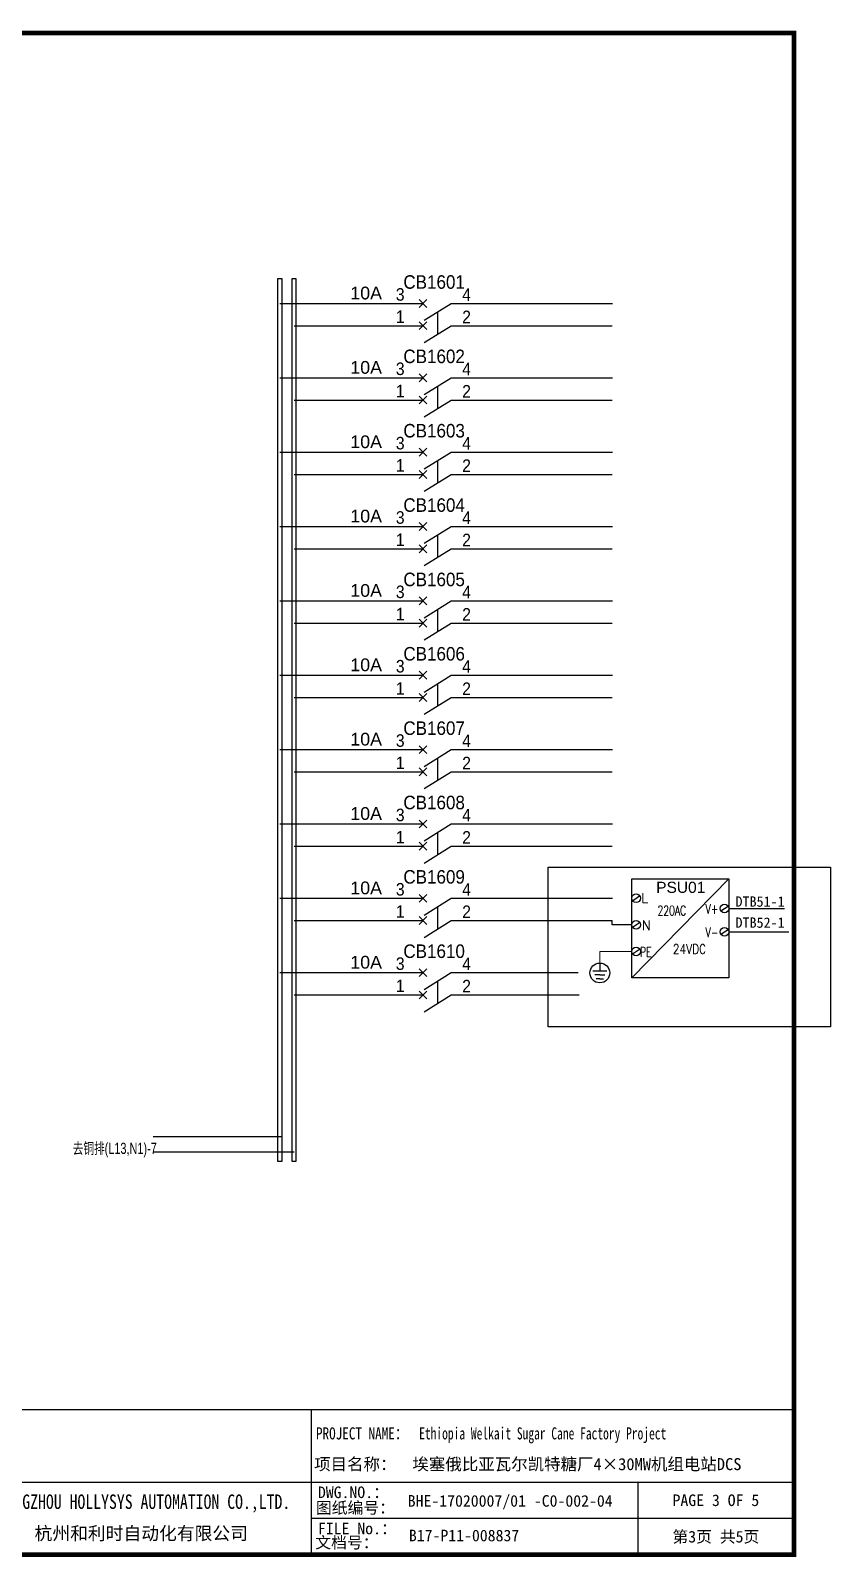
# Model space of a CAD drawing. Extents: x 81444 to 119867, y -54538 to -28747.
# Drawn here: x 103995 to 105652, y -41299 to -38137 of the extents above; entities that cross this region are included whole.
import ezdxf
from ezdxf.enums import TextEntityAlignment as Align
from ezdxf.lldxf.tags import DXFTag

# ---------------------------------------------------------------- set-up
doc = ezdxf.new("R2010")
doc.units = 0
doc.header["$LTSCALE"] = 100
doc.header["$MEASUREMENT"] = 0
for name, color, linetype in [('t', 1, 'Continuous'), ('标准图框及表格', 7, 'Continuous'), ('空气开关', 7, 'Continuous')]:
    doc.layers.add(name, color=color, linetype=linetype)
doc.layers.add('细实线', color=7, linetype='Continuous', lineweight=20)
doc.styles.add('HZ', font='arial.ttf', dxfattribs={"width": 0.7})
doc.styles.add('HZTXT1', font='', dxfattribs={"width": 0.8})
doc.styles.add('ROMANS', font='romans', dxfattribs={"width": 0.8, "height": 2})
doc.styles.get("Standard").update_dxf_attribs({"font": ''})
doc.styles.get('HZTXT1').set_extended_font_data('SimSun')
doc.styles.get('Standard').set_extended_font_data('SimSun')
tags = doc.linetypes.add('CENTER', pattern=[2, 1.25, -0.25, 0.25, -0.25]).pattern_tags.tags
tags[10:11] = [DXFTag(74, 4), DXFTag(75, 0), DXFTag(340, '0'), DXFTag(46, 1.0), DXFTag(50, 0.0), DXFTag(44, 0.0), DXFTag(45, 0.0)]
tags[8:9] = [DXFTag(74, 4), DXFTag(75, 0), DXFTag(340, '0'), DXFTag(46, 1.0), DXFTag(50, 0.0), DXFTag(44, 0.0), DXFTag(45, 0.0)]
tags[6:7] = [DXFTag(74, 4), DXFTag(75, 0), DXFTag(340, '0'), DXFTag(46, 1.0), DXFTag(50, 0.0), DXFTag(44, 0.0), DXFTag(45, 0.0)]
tags[4:5] = [DXFTag(74, 4), DXFTag(75, 0), DXFTag(340, '0'), DXFTag(46, 1.0), DXFTag(50, 0.0), DXFTag(44, 0.0), DXFTag(45, 0.0)]

# ---------------------------------------------------------------- blocks, each defined once
blk = doc.blocks.new('供电端子')
at = {"style": 'HZ', "width": 0.7}
blk.add_attdef('供电端子', (0, 0), '', height=17, dxfattribs=at)
blk = doc.blocks.new('图框')
at = {"layer": '标准图框及表格'}
h = blk.add_hatch(dxfattribs=at)
h.set_pattern_fill('ANSI31', color=5, scale=8.329864, style=0)
edge = h.paths.add_edge_path()
edge.add_arc((2399.3, -2998.2), 55.2, 238.1092, 291.6532)
edge.add_line((2419.6, -3049.4), (2388.5, -3070.2))
edge.add_arc((2238.9, -3078.3), 135.4, 346.3915, 374.25)
edge.add_line((2370.5, -3110.2), (2397.5, -3087.9))
edge.add_line((2391.3, -3080.3), (2396.1, -3080.9))
edge.add_spline(control_points=[(2397.5, -3087.9), (2398.4, -3087), (2400, -3085.5), (2399.9, -3081.3), (2397.4, -3081), (2396.1, -3080.9)], knot_values=[0, 0, 0, 0, 6.844331, 12.400427, 18.769243, 18.769243, 18.769243, 18.769243], weights=[1, 1, 1, 1, 1, 1], degree=3, periodic=0)
edge.add_spline(control_points=[(2388.5, -3070.3), (2387.8, -3070.9), (2386.5, -3072), (2385.5, -3073.4), (2385.1, -3074)], knot_values=[0, 0, 0, 0, 5.253674, 9.488439, 9.488439, 9.488439, 9.488439], weights=[1, 1, 1, 1, 1], degree=3, periodic=0)
edge.add_spline(control_points=[(2386.3, -3072.3), (2385.7, -3072.9), (2384.6, -3074.4), (2384.9, -3077.7), (2387.9, -3079.9), (2390.2, -3080.1), (2391.3, -3080.3)], knot_values=[10.665975, 10.665975, 10.665975, 10.665975, 18.977704, 28.894558, 41.119554, 52.646925, 52.646925, 52.646925, 52.646925], weights=[1, 1, 1, 1, 1, 1, 1], degree=3, periodic=0)
h = blk.add_hatch(dxfattribs=at)
h.set_pattern_fill('ANSI31', color=3, scale=8.329864, style=0)
edge = h.paths.add_edge_path()
edge.add_line((2402.5, -3075.8), (2407.7, -3076.4))
edge.add_spline(control_points=[(2401, -3068.8), (2400.2, -3069.6), (2398.5, -3071.2), (2398.6, -3075.4), (2401.1, -3075.6), (2402.4, -3075.8)], knot_values=[0, 0, 0, 0, 6.844331, 12.400427, 18.769243, 18.769243, 18.769243, 18.769243], weights=[1, 1, 1, 1, 1, 1], degree=3, periodic=0)
edge.add_line((2428, -3046.5), (2401, -3068.8))
edge.add_spline(control_points=[(2412.6, -3083.9), (2413, -3083.4), (2413.9, -3082.1), (2413.6, -3078.9), (2410.7, -3076.8), (2408.3, -3076.5), (2407.2, -3076.4)], knot_values=[12.654089, 12.654089, 12.654089, 12.654089, 18.977704, 28.894558, 41.119554, 52.646925, 52.646925, 52.646925, 52.646925], weights=[1, 1, 1, 1, 1, 1, 1], degree=3, periodic=0)
edge.add_line((2411.6, -3085), (2412.8, -3083.7))
edge.add_line((2410, -3086.4), (2411.6, -3085))
edge.add_line((2378.9, -3107.2), (2410, -3086.4))
edge.add_arc((2399.3, -3158.5), 55.2, 58.1092, 111.6532)
edge.add_arc((2559.6, -3078.3), 135.4, 166.3915, 194.25)
at = {"color": 7}
for p, q in [((2215.6, -2851.6), (2215.6, -3151.6)), ((3115.6, -2851.6), (3115.6, -3151.6)), ((0, -2911.6), (1340.2, -2911.6)), ((2215.6, -3001.6), (3115.6, -3001.6)), ((3115.6, -3001.6), (4115.6, -3001.6)), ((3791.8, -3001.6), (3791.8, -3151.6)), ((0, -3031.6), (1340.2, -3031.6)), ((4115.6, -3076.6), (3115.6, -3076.6))]:
    blk.add_line(p, q, dxfattribs=at)
at = {"color": 7, "const_width": 3}
blk.add_lwpolyline([(4115.6, -2851.6), (0, -2851.6)], dxfattribs=at)
at = {"layer": 't', "color": 7}
for p, q in [((31.9, -2905), (59.9, -2859.1)), ((87.8, -2905), (59.9, -2859.1)), ((31.9, -2905), (87.8, -2905)), ((31.9, -2993), (59.9, -2947.1)), ((87.8, -2993), (59.9, -2947.1)), ((31.9, -2993), (87.8, -2993))]:
    blk.add_line(p, q, dxfattribs=at)
at = {"layer": 't', "color": 7, "const_width": 9.62}
blk.add_lwpolyline([(4115.6, -3151.6), (4115.6, 0), (0, 0), (0, -3151.6)], close=True, dxfattribs=at)
at = {"layer": 't', "color": 7, "const_width": 2.4}
for points in [[(118.8, -2852.8), (118.8, -3151.6)], [(299.1, -2852.8), (299.1, -3151.6)], [(604.4, -2852.8), (604.4, -3156.4)], [(792, -2852.8), (792, -3156.4)], [(979.6, -2852.8), (979.6, -3156.4)], [(1159.9, -2852.8), (1159.9, -3156.4)], [(1340.2, -2852.8), (1340.2, -3156.4)]]:
    blk.add_lwpolyline(points, dxfattribs=at)
at = {"color": 7, "linetype": 'CENTER'}
for s, height, p in [('图纸编号：', 24, (3125.2, -3066.7)), ('杭州和利时自动化有限公司', 27, (2542.5, -3121.1)), ('文档号：', 24, (3124, -3138.7))]:
    blk.add_text(s, height=height, dxfattribs=at).set_placement(p)
at = {"color": 7, "flags": 8}
for tag, p, height in [('DWG.NAME:', (1381.6, -2910.4), 25), ('PROJECTNAME:', (3125.5, -2912.8), 24), ('PROJECTNAME：', (3339.1, -2913.1), 25), ('DWG.NO.:', (3128.2, -3030.4), 24), ('图纸编号', (3315.4, -3052.4), 24), ('FILENO.:', (3128.7, -3106.1), 24), ('文档号', (3317.7, -3124.1), 24)]:
    blk.add_attdef(tag, p, '', height=height, dxfattribs=at)
for tag, height, p in [('RENLIU', 24, (698.2, -2950.4)), ('SHUFENWANG', 24, (885.8, -2950.4)), ('FANGHOU', 24, (1069.7, -2950.4)), ('DANDANLI', 24, (1250, -2950.4)), ('A', 23, (59.9, -2974.9)), ('设计时间', 23, (213.9, -2974.9)), ('刘仁', 23, (698.2, -3002.2)), ('王姝芬', 23, (885.8, -3002.2)), ('侯方', 23, (1069.7, -3002.2)), ('李丹丹', 23, (1250, -3002.2)), ('#10STATIONONTROLCABINETCOVER', 30, (1777.9, -3017.2)), ('PAGEXOFX', 24, (3953.7, -3039.1)), ('REV.', 24, (59.4, -3063)), ('DATE', 24, (208.9, -3063)), ('DESCRIPTION', 24, (451.7, -3063)), ('PREPARED', 24, (698.2, -3063)), ('CHECKED', 24, (885.8, -3063)), ('SIGNED', 24, (1069.7, -3063)), ('APPROVED', 24, (1250, -3063)), ('图纸名称', 30, (1777.9, -3094.7)), ('第几页共几页', 24, (3953.7, -3114.1))]:
    blk.add_attdef(tag, text='', height=height, dxfattribs=at).set_placement(p, align=Align.MIDDLE)
for tag, p in [('图纸名称:', (1377.8, -2965.9)), ('项目名称：', (3121.6, -2984.3)), ('项目名称：', (3325, -2984.3))]:
    blk.add_attdef(tag, text='', height=25, dxfattribs=at).set_placement(p, align=Align.BOTTOM_LEFT)
at = {"color": 7, "width": 0.8, "flags": 8}
blk.add_attdef('HANGZHOUHOLLYSYSAUTOMATIONCO.,LTD.', text='', height=24, dxfattribs=at).set_placement((2770.1, -3045.7), align=Align.MIDDLE)
at = {"layer": 't', "color": 7}
for s, p in [('版次', (59.9, -3117.6)), ('日  期', (204.2, -3117.6)), ('描  述', (444.5, -3117.6)), ('设  计', (701.5, -3117.6)), ('审  核', (885.6, -3117.6)), ('会  签', (1065, -3117.6)), ('审  批', (1245.3, -3117.6))]:
    blk.add_text(s, height=25, dxfattribs=at).set_placement(p, align=Align.MIDDLE_CENTER)
at = {"layer": '标准图框及表格', "color": 5, "style": 'HZ'}
for s, p in [('pgqh', (2373.9, -3059.7)), ('hollilas', (2374.1, -3086))]:
    blk.add_text(s, height=5.21, dxfattribs=at).set_placement(p)
at = {"layer": '标准图框及表格', "color": 3, "style": 'HZ'}
for s, height, p in [('auto', 8.68, (2400.9, -3074.2)), ('hollysys', 4.34, (2402.5, -3099.7))]:
    blk.add_text(s, height=height, dxfattribs=at).set_placement(p)
blk = doc.blocks.new('SM电源接线块配电')
at = {"color": 7}
for p, q in [((1.5, -45.1), (16.4, -35.1)), ((184.6, -66.2), (199.6, -56.3)), ((1.5, -100.1), (16.4, -90.1)), ((184.6, -114.7), (199.6, -104.7)), ((1.5, -155.1), (16.4, -145.2))]:
    blk.add_line(p, q, dxfattribs=at)
blk.add_lwpolyline([(0, 0), (201.1, 0), (201.1, -204.6), (0, -204.6)], close=True, dxfattribs=at)
for centre in [(9, -40.1), (192.1, -61.3), (9, -95.1), (192.1, -109.7), (9, -150.2)]:
    blk.add_circle(centre, 8.97, dxfattribs=at)
at = {"layer": '细实线'}
blk.add_line((0, -204.6), (201.1, 0), dxfattribs=at)
at = {"layer": '空气开关', "style": 'ROMANS'}
for s, p in [('L', (19.5, -49.5)), ('N', (20.9, -106.1))]:
    blk.add_text(s, height=20, dxfattribs=at).set_placement(p)
at = {"layer": '空气开关', "style": 'ROMANS', "width": 0.7}
blk.add_text('220AC', height=20, dxfattribs=at).set_placement((83.2, -75.4), align=Align.CENTER)
for s, p in [('V+', (153.2, -72.2)), ('V-', (153.2, -120.7)), ('PE', (17.3, -161.1))]:
    blk.add_text(s, height=20, dxfattribs=at).set_placement(p)
at = {"layer": '细实线', "color": 0, "style": 'HZ'}
blk.add_attdef('电源位号', text='', height=23, dxfattribs=at).set_placement((101.6, -28.8), align=Align.CENTER)
at = {"layer": '细实线', "color": 0, "style": 'ROMANS', "width": 0.8}
blk.add_attdef('24VDC', text='', height=20, dxfattribs=at).set_placement((119.6, -155.3), align=Align.CENTER)
at = {"layer": '细实线', "style": 'HZ'}
blk.add_attdef('电流', text='', height=20, dxfattribs=at).set_placement((111, -185.9), align=Align.CENTER)

msp = doc.modelspace()

# ---------------------------------------------------------------- linework, layer by layer
at = {"color": 43}
for p, q in [((104511.8, -38701.9), (104808.5, -38701.9)), ((104867, -38701.9), (105200.7, -38701.9)), ((104511.8, -38855.9), (104808.5, -38855.9)), ((104867, -38855.9), (105200.7, -38855.9)), ((104511.8, -39009.9), (104808.5, -39009.9)), ((104867, -39009.9), (105200.7, -39009.9)), ((104511.8, -39163.9), (104808.5, -39163.9)), ((104867, -39163.9), (105200.7, -39163.9)), ((104511.8, -39317.9), (104808.5, -39317.9)), ((104867, -39317.9), (105200.7, -39317.9)), ((104511.8, -39471.9), (104808.5, -39471.9)), ((104867, -39471.9), (105200.7, -39471.9)), ((104511.8, -39625.9), (104808.5, -39625.9)), ((104867, -39625.9), (105200.7, -39625.9)), ((104511.8, -39779.9), (104808.5, -39779.9)), ((104867, -39779.9), (105200.7, -39779.9)), ((104511.8, -39933.9), (104808.5, -39933.9)), ((104867, -39933.9), (105200.7, -39933.9)), ((104511.8, -40087.9), (104808.5, -40087.9)), ((104867, -40087.9), (105129.9, -40087.9)), ((104249.6, -40426.9), (104516.1, -40426.9))]:
    msp.add_line(p, q, dxfattribs=at)
at = {"color": 6}
for p, q in [((104816.6, -38710), (104800.4, -38693.8)), ((104800.4, -38710), (104816.6, -38693.8)), ((104810.5, -38736.7), (104867, -38701.9)), ((104800.4, -38756.1), (104816.6, -38739.9)), ((104816.6, -38756.1), (104800.4, -38739.9)), ((104810.5, -38782.8), (104867, -38748)), ((104816.6, -38864), (104800.4, -38847.8)), ((104800.4, -38864), (104816.6, -38847.8)), ((104810.5, -38890.7), (104867, -38855.9)), ((104816.6, -38910.1), (104800.4, -38893.9)), ((104800.4, -38910.1), (104816.6, -38893.9)), ((104810.5, -38936.8), (104867, -38902)), ((104800.4, -39018), (104816.6, -39001.8)), ((104816.6, -39018), (104800.4, -39001.8)), ((104810.5, -39044.7), (104867, -39009.9)), ((104800.4, -39064.1), (104816.6, -39047.9)), ((104816.6, -39064.1), (104800.4, -39047.9)), ((104810.5, -39090.8), (104867, -39056)), ((104816.6, -39172), (104800.4, -39155.8)), ((104800.4, -39172), (104816.6, -39155.8)), ((104810.5, -39198.7), (104867, -39163.9)), ((104816.6, -39218.1), (104800.4, -39201.9)), ((104800.4, -39218.1), (104816.6, -39201.9)), ((104810.5, -39244.8), (104867, -39210)), ((104800.4, -39326), (104816.6, -39309.8)), ((104816.6, -39326), (104800.4, -39309.8)), ((104810.5, -39352.7), (104867, -39317.9)), ((104800.4, -39372.1), (104816.6, -39355.9)), ((104816.6, -39372.1), (104800.4, -39355.9)), ((104810.5, -39398.8), (104867, -39364)), ((104816.6, -39480), (104800.4, -39463.8)), ((104800.4, -39480), (104816.6, -39463.8)), ((104810.5, -39506.7), (104867, -39471.9)), ((104816.6, -39526.1), (104800.4, -39509.9)), ((104800.4, -39526.1), (104816.6, -39509.9)), ((104810.5, -39552.8), (104867, -39518)), ((104816.6, -39634), (104800.4, -39617.8)), ((104800.4, -39634), (104816.6, -39617.8)), ((104810.5, -39660.7), (104867, -39625.9)), ((104816.6, -39680.1), (104800.4, -39663.9)), ((104800.4, -39680.1), (104816.6, -39663.9)), ((104810.5, -39706.8), (104867, -39672)), ((104800.4, -39788), (104816.6, -39771.8)), ((104816.6, -39788), (104800.4, -39771.8)), ((104810.5, -39814.7), (104867, -39779.9)), ((104800.4, -39834.1), (104816.6, -39817.9)), ((104816.6, -39834.1), (104800.4, -39817.9)), ((104810.5, -39860.8), (104867, -39826)), ((104816.6, -39942), (104800.4, -39925.8)), ((104800.4, -39942), (104816.6, -39925.8)), ((104810.5, -39968.7), (104867, -39933.9)), ((104816.6, -39988.1), (104800.4, -39971.9)), ((104800.4, -39988.1), (104816.6, -39971.9)), ((104810.5, -40014.8), (104867, -39980)), ((104816.6, -40096), (104800.4, -40079.8)), ((104800.4, -40096), (104816.6, -40079.8)), ((104810.5, -40122.7), (104867, -40087.9)), ((104816.6, -40142.1), (104800.4, -40125.9)), ((104800.4, -40142.1), (104816.6, -40125.9)), ((104810.5, -40168.8), (104867, -40134))]:
    msp.add_line(p, q, dxfattribs=at)
at = {"color": 5}
for p, q in [((104541.5, -38748), (104808.5, -38748)), ((104867, -38748), (105200.1, -38748)), ((104541.5, -38902), (104808.5, -38902)), ((104867, -38902), (105200.1, -38902)), ((104541.5, -39056), (104808.5, -39056)), ((104867, -39056), (105200.1, -39056)), ((104541.5, -39210), (104808.5, -39210)), ((104867, -39210), (105200.1, -39210)), ((104541.5, -39364), (104808.5, -39364)), ((104867, -39364), (105200.1, -39364)), ((104541.5, -39518), (104808.5, -39518)), ((104867, -39518), (105200.1, -39518)), ((104541.5, -39672), (104808.5, -39672)), ((104867, -39672), (105200.1, -39672)), ((104541.5, -39826), (104808.5, -39826)), ((104867, -39826), (105200.1, -39826)), ((104541.5, -39980), (104808.5, -39980)), ((104867, -39980), (105200.1, -39980)), ((105200.3, -39989), (105200.1, -39980)), ((105240.6, -39989), (105200.3, -39989)), ((104541.5, -40134), (104808.5, -40134)), ((104867, -40134), (105132.1, -40134)), ((104251.1, -40459.3), (104541.7, -40459.3))]:
    msp.add_line(p, q, dxfattribs=at)
at = {"color": 1}
msp.add_line((105441.9, -39955), (105557.4, -39955), dxfattribs=at)
at = {"color": 0}
msp.add_line((105441.9, -40003.5), (105566.1, -40003.5), dxfattribs=at)
for p, q in [((105174.6, -40084.6), (105159.9, -40084.6)), ((105174.6, -40092.6), (105164.1, -40092.6)), ((105174.6, -40069.3), (105174.6, -40084.6)), ((105189.3, -40084.6), (105174.6, -40084.6)), ((105174.6, -40092.6), (105185.1, -40092.6)), ((105174.6, -40100.8), (105167.3, -40100.8)), ((105174.6, -40100.8), (105181.9, -40100.8))]:
    msp.add_line(p, q)
at = {"color": 43}
msp.add_lwpolyline([(104515.8, -38650.2), (104515.8, -40479), (104507.9, -40479), (104507.9, -38650.2)], close=True, dxfattribs=at)
at = {"color": 5}
msp.add_lwpolyline([(104544.9, -38650.2), (104544.9, -40479), (104537.1, -40479), (104537.1, -38650.2)], close=True, dxfattribs=at)
at = {"color": 1}
msp.add_lwpolyline([(105067.5, -39869.4), (105652.3, -39869.4), (105652.3, -40199.9), (105067.5, -40199.9)], close=True, dxfattribs=at)
msp.add_circle((105174.6, -40088.4), 20.5)
at = {"layer": '空气开关', "color": 6}
for p, q in [((104838.8, -38765.4), (104838.8, -38719.3)), ((104838.8, -38919.4), (104838.8, -38873.3)), ((104838.8, -39073.4), (104838.8, -39027.3)), ((104838.8, -39227.4), (104838.8, -39181.3)), ((104838.8, -39381.4), (104838.8, -39335.3)), ((104838.8, -39535.4), (104838.8, -39489.3)), ((104838.8, -39689.4), (104838.8, -39643.3)), ((104838.8, -39843.4), (104838.8, -39797.3)), ((104838.8, -39997.4), (104838.8, -39951.3)), ((104838.8, -40151.4), (104838.8, -40105.3))]:
    msp.add_line(p, q, dxfattribs=at)
at = {"layer": '细实线'}
msp.add_line((105240.6, -40044), (105174.6, -40044), dxfattribs=at)
at = {"layer": '细实线', "color": 0}
msp.add_line((105174.6, -40067.9), (105174.6, -40044), dxfattribs=at)

# ---------------------------------------------------------------- block references
at = {"color": 1}
ref = msp.add_blockref('图框', (101461.3, -38141.5), dxfattribs=at)
ref.add_attrib('第几页共几页', '第3页 共5页', dxfattribs={"color": 7, "height": 24, "flags": 8}).set_placement((105415, -41255.6), align=Align.MIDDLE)
ref.add_attrib('图纸编号', 'BHE-17020007/01 -C0-002-04', (104776.7, -41193.9), dxfattribs={"color": 7, "height": 24, "flags": 8})
ref.add_attrib('文档号', 'B17-P11-008837', (104779.1, -41265.6), dxfattribs={"color": 7, "height": 24, "flags": 8})
ref.add_attrib('图纸名称', '1# & 2# 汽机电源柜1接线图', dxfattribs={"color": 7, "height": 30, "flags": 8}).set_placement((103239.2, -41236.2), align=Align.MIDDLE)
ref.add_attrib('刘仁', '史丽红', dxfattribs={"color": 7, "height": 23, "flags": 8}).set_placement((102159.5, -41143.7), align=Align.MIDDLE)
ref.add_attrib('王姝芬', '潘丽君', dxfattribs={"color": 7, "height": 23, "flags": 8}).set_placement((102347.1, -41143.7), align=Align.MIDDLE)
ref.add_attrib('侯方', '张洁', dxfattribs={"color": 7, "height": 23, "flags": 8}).set_placement((102531.1, -41143.7), align=Align.MIDDLE)
ref.add_attrib('李丹丹', '王晓磊', dxfattribs={"color": 7, "height": 23, "flags": 8}).set_placement((102711.3, -41143.7), align=Align.MIDDLE)
ref.add_attrib('设计时间', '17.03.13', dxfattribs={"color": 7, "height": 23, "flags": 8}).set_placement((101675.2, -41116.4), align=Align.MIDDLE)
ref.add_attrib('A', 'B', dxfattribs={"color": 7, "height": 23, "flags": 8}).set_placement((101521.2, -41116.4), align=Align.MIDDLE)
ref.add_attrib('REV.', 'REV.', dxfattribs={"color": 7, "height": 24, "flags": 8}).set_placement((101520.7, -41204.5), align=Align.MIDDLE)
ref.add_attrib('DATE', 'DATE', dxfattribs={"color": 7, "height": 24, "flags": 8}).set_placement((101670.2, -41204.5), align=Align.MIDDLE)
ref.add_attrib('DESCRIBE', 'DESCRIPTION', dxfattribs={"color": 7, "height": 24, "flags": 8}).set_placement((101913, -41204.5), align=Align.MIDDLE)
ref.add_attrib('PREPARE', 'PREPARED', dxfattribs={"color": 7, "height": 24, "flags": 8}).set_placement((102159.5, -41204.5), align=Align.MIDDLE)
ref.add_attrib('VERIFY', 'CHECKED', dxfattribs={"color": 7, "height": 24, "flags": 8}).set_placement((102347.1, -41204.5), align=Align.MIDDLE)
ref.add_attrib('SIGN', 'SIGNED', dxfattribs={"color": 7, "height": 24, "flags": 8}).set_placement((102531.1, -41204.5), align=Align.MIDDLE)
ref.add_attrib('APPROVER', 'APPROVED', dxfattribs={"color": 7, "height": 24, "flags": 8}).set_placement((102711.3, -41204.5), align=Align.MIDDLE)
ref.add_attrib('RENLIU', 'Lihong Shi', dxfattribs={"color": 7, "height": 24, "flags": 8}).set_placement((102159.5, -41091.9), align=Align.MIDDLE)
ref.add_attrib('SHUFENWANG', 'Lijun Pan', dxfattribs={"color": 7, "height": 24, "width": 0.9, "flags": 8}).set_placement((102347.1, -41091.9), align=Align.MIDDLE)
ref.add_attrib('FANGHOU', 'Jie  Zhang', dxfattribs={"color": 7, "height": 24, "flags": 8}).set_placement((102531.1, -41091.9), align=Align.MIDDLE)
ref.add_attrib('DANDANLI', 'Xiaolei Wang', dxfattribs={"color": 7, "height": 24, "flags": 8}).set_placement((102711.3, -41091.9), align=Align.MIDDLE)
ref.add_attrib('DWG.NAME:', 'DWG.NAME:', (102843, -41051.9), dxfattribs={"color": 7, "height": 25, "flags": 8})
ref.add_attrib('#10STATIONONTROLCABINETCOVER', '1# & 2#  TURBINE POWER DISTRIBUTION CABINET WIRING DIAGRAM', dxfattribs={"color": 7, "height": 24, "width": 0.8, "flags": 8}).set_placement((103239.2, -41158.7), align=Align.MIDDLE)
ref.add_attrib('图纸名称:', '图纸名称:', dxfattribs={"color": 7, "height": 25, "flags": 8}).set_placement((102839.1, -41107.4), align=Align.BOTTOM_LEFT)
ref.add_attrib('HANGZHOUHOLLYSYSAUTOMATIONCO.,LTD', 'HANGZHOU HOLLYSYS AUTOMATION CO.,LTD.', dxfattribs={"color": 7, "height": 30, "width": 0.8, "flags": 8}).set_placement((104231.4, -41187.2), align=Align.MIDDLE)
ref.add_attrib('PROJECTNAME：', 'PROJECT NAME：', (104586.7, -41054.6), dxfattribs={"color": 7, "height": 25, "width": 0.8, "flags": 8})
ref.add_attrib('项目名称：', '项目名称：', dxfattribs={"color": 7, "height": 25, "flags": 8}).set_placement((104582.9, -41125.8), align=Align.BOTTOM_LEFT)
ref.add_attrib('PROJECTNAME：', 'Ethiopia Welkait Sugar Cane Factory Project', (104800.4, -41054.6), dxfattribs={"color": 7, "height": 25, "width": 0.7, "flags": 8})
ref.add_attrib('项目名称：', '埃塞俄比亚瓦尔凯特糖厂4×30MW机组电站DCS', dxfattribs={"color": 7, "height": 25, "flags": 8}).set_placement((104786.4, -41125.8), align=Align.BOTTOM_LEFT)
ref.add_attrib('PAGEXOFX', 'PAGE 3 OF 5', dxfattribs={"color": 7, "height": 24, "flags": 8}).set_placement((105415, -41180.6), align=Align.MIDDLE)
ref.add_attrib('DWG.NO.：', 'DWG.NO.：', (104590.7, -41176.1), dxfattribs={"color": 7, "height": 24, "flags": 8})
ref.add_attrib('FILENO.：', 'FILE No.：', (104590.7, -41251.1), dxfattribs={"color": 7, "height": 24, "flags": 8})
ref = msp.add_blockref('供电端子', (104831.4, -38671.5), dxfattribs=dict(xscale=0.9349999999976717, yscale=0.9349999999976717))
ref.add_attrib('供电端子', 'CB1601', dxfattribs={"height": 28.05, "style": 'HZ', "width": 0.9}).set_placement((104831.4, -38671.5), align=Align.CENTER)
ref = msp.add_blockref('供电端子', (104690.6, -38693.5), dxfattribs=dict(xscale=0.9349999999976717, yscale=0.9349999999976717))
ref.add_attrib('供电端子', '10A', dxfattribs={"height": 26.4, "style": 'HZ'}).set_placement((104690.6, -38693.5), align=Align.CENTER)
ref = msp.add_blockref('供电端子', (104831.4, -38825.5), dxfattribs=dict(xscale=0.9349999999976717, yscale=0.9349999999976717))
ref.add_attrib('供电端子', 'CB1602', dxfattribs={"height": 28.05, "style": 'HZ', "width": 0.9}).set_placement((104831.4, -38825.5), align=Align.CENTER)
ref = msp.add_blockref('供电端子', (104690.6, -38847.5), dxfattribs=dict(xscale=0.9349999999976717, yscale=0.9349999999976717))
ref.add_attrib('供电端子', '10A', dxfattribs={"height": 26.4, "style": 'HZ'}).set_placement((104690.6, -38847.5), align=Align.CENTER)
ref = msp.add_blockref('供电端子', (104831.4, -38979.5), dxfattribs=dict(xscale=0.9349999999976717, yscale=0.9349999999976717))
ref.add_attrib('供电端子', 'CB1603', dxfattribs={"height": 28.05, "style": 'HZ', "width": 0.9}).set_placement((104831.4, -38979.5), align=Align.CENTER)
ref = msp.add_blockref('供电端子', (104690.6, -39001.5), dxfattribs=dict(xscale=0.9349999999976717, yscale=0.9349999999976717))
ref.add_attrib('供电端子', '10A', dxfattribs={"height": 26.4, "style": 'HZ'}).set_placement((104690.6, -39001.5), align=Align.CENTER)
ref = msp.add_blockref('供电端子', (104831.4, -39133.5), dxfattribs=dict(xscale=0.9349999999976717, yscale=0.9349999999976717))
ref.add_attrib('供电端子', 'CB1604', dxfattribs={"height": 28.05, "style": 'HZ', "width": 0.9}).set_placement((104831.4, -39133.5), align=Align.CENTER)
ref = msp.add_blockref('供电端子', (104690.6, -39155.5), dxfattribs=dict(xscale=0.9349999999976717, yscale=0.9349999999976717))
ref.add_attrib('供电端子', '10A', dxfattribs={"height": 26.4, "style": 'HZ'}).set_placement((104690.6, -39155.5), align=Align.CENTER)
ref = msp.add_blockref('供电端子', (104831.4, -39287.5), dxfattribs=dict(xscale=0.9349999999976717, yscale=0.9349999999976717))
ref.add_attrib('供电端子', 'CB1605', dxfattribs={"height": 28.05, "style": 'HZ', "width": 0.9}).set_placement((104831.4, -39287.5), align=Align.CENTER)
ref = msp.add_blockref('供电端子', (104690.6, -39309.5), dxfattribs=dict(xscale=0.9349999999976717, yscale=0.9349999999976717))
ref.add_attrib('供电端子', '10A', dxfattribs={"height": 26.4, "style": 'HZ'}).set_placement((104690.6, -39309.5), align=Align.CENTER)
ref = msp.add_blockref('供电端子', (104831.4, -39441.5), dxfattribs=dict(xscale=0.9349999999976717, yscale=0.9349999999976717))
ref.add_attrib('供电端子', 'CB1606', dxfattribs={"height": 28.05, "style": 'HZ', "width": 0.9}).set_placement((104831.4, -39441.5), align=Align.CENTER)
ref = msp.add_blockref('供电端子', (104690.6, -39463.5), dxfattribs=dict(xscale=0.9349999999976717, yscale=0.9349999999976717))
ref.add_attrib('供电端子', '10A', dxfattribs={"height": 26.4, "style": 'HZ'}).set_placement((104690.6, -39463.5), align=Align.CENTER)
ref = msp.add_blockref('供电端子', (104690.6, -39617.5), dxfattribs=dict(xscale=0.9349999999976717, yscale=0.9349999999976717))
ref.add_attrib('供电端子', '10A', dxfattribs={"height": 26.4, "style": 'HZ'}).set_placement((104690.6, -39617.5), align=Align.CENTER)
ref = msp.add_blockref('供电端子', (104831.4, -39595.5), dxfattribs=dict(xscale=0.9349999999976717, yscale=0.9349999999976717))
ref.add_attrib('供电端子', 'CB1607', dxfattribs={"height": 28.05, "style": 'HZ', "width": 0.9}).set_placement((104831.4, -39595.5), align=Align.CENTER)
ref = msp.add_blockref('供电端子', (104690.6, -39771.5), dxfattribs=dict(xscale=0.9349999999976717, yscale=0.9349999999976717))
ref.add_attrib('供电端子', '10A', dxfattribs={"height": 26.4, "style": 'HZ'}).set_placement((104690.6, -39771.5), align=Align.CENTER)
ref = msp.add_blockref('供电端子', (104831.4, -39749.5), dxfattribs=dict(xscale=0.9349999999976717, yscale=0.9349999999976717))
ref.add_attrib('供电端子', 'CB1608', dxfattribs={"height": 28.05, "style": 'HZ', "width": 0.9}).set_placement((104831.4, -39749.5), align=Align.CENTER)
ref = msp.add_blockref('供电端子', (104831.4, -39903.5), dxfattribs=dict(xscale=0.9349999999976717, yscale=0.9349999999976717))
ref.add_attrib('供电端子', 'CB1609', dxfattribs={"height": 28.05, "style": 'HZ', "width": 0.9}).set_placement((104831.4, -39903.5), align=Align.CENTER)
ref = msp.add_blockref('供电端子', (104690.6, -39925.5), dxfattribs=dict(xscale=0.9349999999976717, yscale=0.9349999999976717))
ref.add_attrib('供电端子', '10A', dxfattribs={"height": 26.4, "style": 'HZ'}).set_placement((104690.6, -39925.5), align=Align.CENTER)
at = {"lineweight": -2}
ref = msp.add_blockref('SM电源接线块配电', (105240.6, -39893.8), dxfattribs=at)
ref.add_attrib('电源位号', 'PSU01', dxfattribs={"layer": '细实线', "color": 0, "height": 23, "style": 'HZ'}).set_placement((105342.2, -39922.7), align=Align.CENTER)
ref.add_attrib('24VDC', '24VDC', dxfattribs={"layer": '细实线', "color": 0, "height": 20, "style": 'ROMANS', "width": 0.8}).set_placement((105360.2, -40049.1), align=Align.CENTER)
ref = msp.add_blockref('供电端子', (104831.4, -40057.5), dxfattribs=dict(xscale=0.9349999999976717, yscale=0.9349999999976717))
ref.add_attrib('供电端子', 'CB1610', dxfattribs={"height": 28.05, "style": 'HZ', "width": 0.9}).set_placement((104831.4, -40057.5), align=Align.CENTER)
ref = msp.add_blockref('供电端子', (104690.6, -40079.5), dxfattribs=dict(xscale=0.9349999999976717, yscale=0.9349999999976717))
ref.add_attrib('供电端子', '10A', dxfattribs={"height": 26.4, "style": 'HZ'}).set_placement((104690.6, -40079.5), align=Align.CENTER)

# ---------------------------------------------------------------- texts
at = {"lineweight": -3, "style": 'HZTXT1'}
for s, p in [('DTB51-1', (105557.4, -39951.3)), ('DTB52-1', (105557.4, -39994.9))]:
    msp.add_text(s, height=21.38, dxfattribs=at).set_placement(p, align=Align.RIGHT)
at = {"style": 'HZ', "width": 0.7}
msp.add_text('去铜排(L13,N1)-7', height=23.1, dxfattribs=at).set_placement((104082.8, -40463.3))
at = {"layer": '空气开关', "style": 'HZ', "width": 0.9}
for s, p in [('3', (104752.1, -38696.2)), ('4', (104889.5, -38696.7)), ('1', (104752.1, -38742.3)), ('2', (104889.5, -38742.8)), ('3', (104752.1, -38850.2)), ('4', (104889.5, -38850.7)), ('1', (104752.1, -38896.3)), ('2', (104889.5, -38896.8)), ('3', (104752.1, -39004.2)), ('4', (104889.5, -39004.7)), ('1', (104752.1, -39050.3)), ('2', (104889.5, -39050.8)), ('3', (104752.1, -39158.2)), ('4', (104889.5, -39158.7)), ('1', (104752.1, -39204.3)), ('2', (104889.5, -39204.8)), ('3', (104752.1, -39312.2)), ('4', (104889.5, -39312.7)), ('1', (104752.1, -39358.3)), ('2', (104889.5, -39358.8)), ('3', (104752.1, -39466.2)), ('4', (104889.5, -39466.7)), ('1', (104752.1, -39512.3)), ('2', (104889.5, -39512.8)), ('3', (104752.1, -39620.2)), ('4', (104889.5, -39620.7)), ('1', (104752.1, -39666.3)), ('2', (104889.5, -39666.8)), ('3', (104752.1, -39774.2)), ('4', (104889.5, -39774.7)), ('1', (104752.1, -39820.3)), ('2', (104889.5, -39820.8)), ('3', (104752.1, -39928.2)), ('4', (104889.5, -39928.7)), ('1', (104752.1, -39974.3)), ('2', (104889.5, -39974.8)), ('3', (104752.1, -40082.2)), ('4', (104889.5, -40082.7)), ('1', (104752.1, -40128.3)), ('2', (104889.5, -40128.8))]:
    msp.add_text(s, height=26, dxfattribs=at).set_placement(p)

doc.saveas('drawing.dxf')
